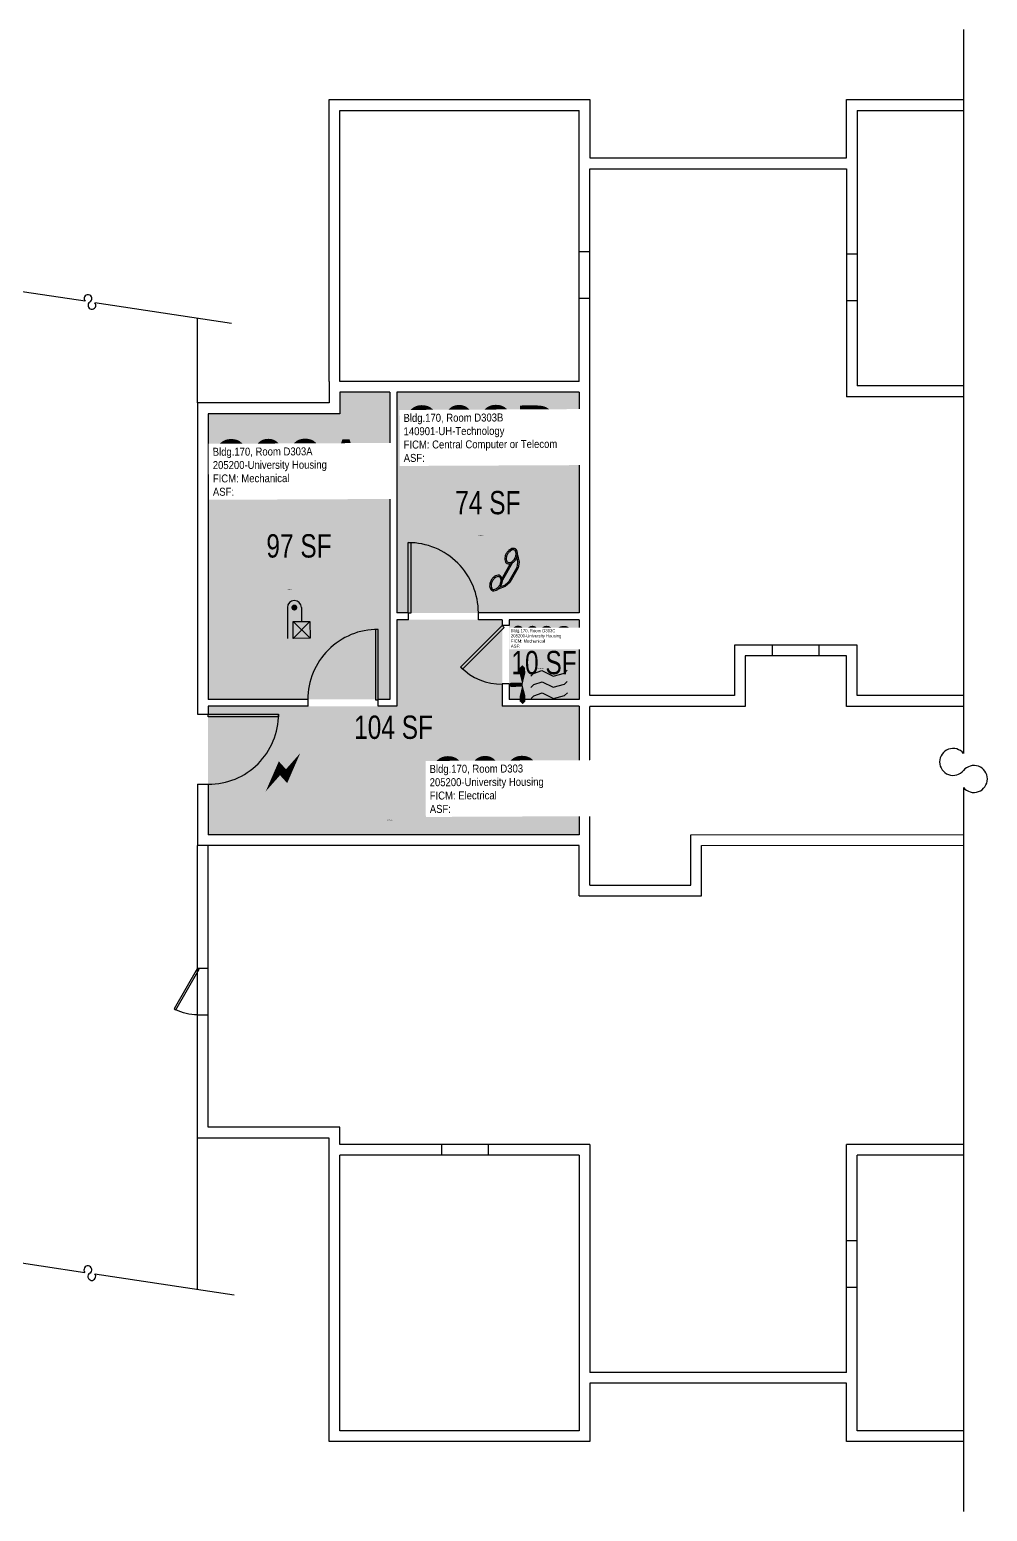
# Model space of a CAD drawing. Header units: inches. Extents: x -54 to 1120, y -88 to 674.
# Drawn here: x 628 to 1120, y -88 to 674 of the extents above; entities that cross this region are included whole.
import ezdxf
from ezdxf.enums import TextEntityAlignment as Align

# ---------------------------------------------------------------- set-up
doc = ezdxf.new("R2010")
doc.units = ezdxf.units.IN
doc.header["$LTSCALE"] = 10
doc.header["$MEASUREMENT"] = 0
doc.layers.get('0').update_dxf_attribs({"linetype": 'CONTINUOUS'})
for name, color, linetype in [('A-DOOR', 2, 'CONTINUOUS'), ('A-IDEN-ICON', 4, 'CONTINUOUS'), ('A-IDEN-RNUM', 7, 'CONTINUOUS'), ('A-IDEN-SNUM', 4, 'CONTINUOUS'), ('A-IDEN-VNUM', 4, 'CONTINUOUS'), ('A-SITE', 3, 'CONTINUOUS'), ('A-WALL', 5, 'CONTINUOUS'), ('AREA-TEXT', 3, 'CONTINUOUS'), ('Rooms-Category-Color', 7, 'CONTINUOUS'), ('Rooms-College-Color', 7, 'CONTINUOUS'), ('Rooms-Department-Color', 7, 'CONTINUOUS'), ('Rooms-Division-Color', 7, 'CONTINUOUS'), ('Rooms-Information', 7, 'CONTINUOUS')]:
    doc.layers.add(name, color=color, linetype=linetype)
doc.styles.add('CP_AREA', font='arial.ttf', dxfattribs={"height": 15})
doc.styles.add('CP_ROOMSNUMBER', font='arial.ttf', dxfattribs={"height": 1})
doc.styles.add('CP_ROOMVNUMBER', font='arial.ttf', dxfattribs={"width": 0.85, "height": 0.075})

# ---------------------------------------------------------------- blocks, each defined once
blk = doc.blocks.new('CPELEV')
at = {"color": 0, "linetype": 'ByBlock'}
for p, q in [((-0.035, 0.03), (-0.035, -0.08)), ((0.015, 0.03), (0.015, -0.02)), ((-0.015, -0.08), (-0.015, -0.02)), ((-0.015, -0.02), (0.045, -0.02)), ((-0.015, -0.08), (0.045, -0.02)), ((0.045, -0.08), (-0.015, -0.02)), ((0.045, -0.02), (0.045, -0.08)), ((0.045, -0.08), (-0.015, -0.08))]:
    blk.add_line(p, q, dxfattribs=at)
at = {"color": 0, "linetype": 'ByBlock', "const_width": 0.0106}
blk.add_lwpolyline([(-0.0153, 0.03, 1), (-0.0047, 0.03, 1)], format="xyb", close=True, dxfattribs=at)
at = {"color": 0, "linetype": 'ByBlock'}
blk.add_arc((-0.01, 0.03), 0.025, 0, 180, dxfattribs=at)
blk = doc.blocks.new('CPPHONE')
at = {"color": 0, "linetype": 'ByBlock'}
for p, q in [((0.0096, 0.0252), (-0.0196, -0.0252)), ((0.0169, 0.0279), (-0.0182, -0.0329))]:
    blk.add_line(p, q, dxfattribs=at)
for points in [[(0.0364, 0.0572), (0.0417, 0.0308), (0.0382, 0.0108), (0.0082, -0.0411), (-0.0083, -0.0558), (-0.0338, -0.0645)], [(0.0334, 0.047), (0.0366, 0.0307), (0.0334, 0.0126), (0.0043, -0.0379), (-0.0109, -0.0514), (-0.0265, -0.0567)]]:
    blk.add_lwpolyline(points, dxfattribs=at)
for points in [[(0.0288, 0.0786, 0.139889), (0.0216, 0.0804, 0.107118), (0.0122, 0.0781, 0.079812), (0.0039, 0.0722, 0.067459), (-0.0035, 0.0626, 0.067459), (-0.008, 0.0515, 0.079812), (-0.009, 0.0413, 0.107118), (-0.0064, 0.032, 0.139889), (-0.0012, 0.0267, 0.139889), (0.0061, 0.0248, 0.107118), (0.0155, 0.0272, 0.079812), (0.0238, 0.0331, 0.067459), (0.0312, 0.0426, 0.067459), (0.0357, 0.0538, 0.079812), (0.0367, 0.0639, 0.107118), (0.034, 0.0732, 0.139889)], [(0.0263, 0.0743, 0.139889), (0.0218, 0.0754, 0.107118), (0.0144, 0.0736, 0.079812), (0.0074, 0.0686, 0.067459), (0.0008, 0.0601, 0.067459), (-0.0032, 0.0502, 0.079812), (-0.004, 0.0417, 0.107118), (-0.0019, 0.0344, 0.139889), (0.0013, 0.031, 0.139889), (0.0059, 0.0298, 0.107118), (0.0133, 0.0317, 0.079812), (0.0203, 0.0367, 0.067459), (0.0268, 0.0451, 0.067459), (0.0309, 0.055, 0.079812), (0.0317, 0.0636, 0.107118), (0.0296, 0.0709, 0.139889)], [(-0.0262, -0.0167, 0.139889), (-0.0334, -0.0148, 0.107118), (-0.0428, -0.0172, 0.079812), (-0.0511, -0.0231, 0.067459), (-0.0585, -0.0326, 0.067459), (-0.063, -0.0438, 0.079812), (-0.064, -0.0539, 0.107118), (-0.0614, -0.0632, 0.139889), (-0.0562, -0.0686, 0.139889), (-0.0489, -0.0704, 0.107118), (-0.0395, -0.0681, 0.079812), (-0.0312, -0.0622, 0.067459), (-0.0238, -0.0526, 0.067459), (-0.0193, -0.0415, 0.079812), (-0.0183, -0.0313, 0.107118), (-0.021, -0.022, 0.139889)], [(-0.0287, -0.021, 0.139889), (-0.0332, -0.0198, 0.107118), (-0.0406, -0.0217, 0.079812), (-0.0476, -0.0267, 0.067459), (-0.0542, -0.0351, 0.067459), (-0.0582, -0.045, 0.079812), (-0.059, -0.0536, 0.107118), (-0.0569, -0.0609, 0.139889), (-0.0537, -0.0643, 0.139889), (-0.0491, -0.0654, 0.107118), (-0.0417, -0.0636, 0.079812), (-0.0347, -0.0586, 0.067459), (-0.0282, -0.0501, 0.067459), (-0.0241, -0.0402, 0.079812), (-0.0233, -0.0317, 0.107118), (-0.0254, -0.0244, 0.139889)]]:
    blk.add_lwpolyline(points, format="xyb", close=True, dxfattribs=at)
blk = doc.blocks.new('CPMECH')
at = {"color": 0, "linetype": 'ByBlock'}
for p, q in [((0.005, 0.025), (0.015, 0.035)), ((0.015, 0.035), (0.045, 0.045)), ((0.015, -0.005), (0.045, 0.005)), ((0.045, 0.045), (0.085, 0.025)), ((0.045, 0.005), (0.085, -0.015)), ((0.085, 0.025), (0.125, 0.035)), ((0.125, 0.035), (0.135, 0.045)), ((0.125, -0.005), (0.135, 0.005)), ((0.005, -0.015), (0.015, -0.005)), ((0.005, -0.055), (0.015, -0.045)), ((0.015, -0.045), (0.045, -0.035)), ((0.045, -0.035), (0.085, -0.055)), ((0.085, -0.015), (0.125, -0.005)), ((0.085, -0.055), (0.125, -0.045)), ((0.125, -0.045), (0.135, -0.035))]:
    blk.add_line(p, q, dxfattribs=at)
for points in [[(-0.025, -0.005, 0, 0.02, 0), (-0.025, 0.035, 0.02, 0.02, 0), (-0.025, 0.055, 0.02, 0, 0), (-0.025, 0.065, 0, 0, 0)], [(-0.025, -0.005, 0, 0.02, 0), (-0.025, -0.045, 0.02, 0.02, 0), (-0.025, -0.065, 0.02, 0, 0), (-0.025, -0.075, 0, 0, 0)]]:
    blk.add_lwpolyline(points, format="xyseb", dxfattribs=at)
at = {"color": 0, "linetype": 'ByBlock', "const_width": 0.015}
blk.add_lwpolyline([(-0.025, -0.005), (-0.065, -0.005)], dxfattribs=at)
at = {"color": 0, "linetype": 'ByBlock', "const_width": 0.0075}
blk.add_lwpolyline([(-0.0682, -0.0069, 1), (-0.0618, -0.0031, 1)], format="xyb", close=True, dxfattribs=at)
blk = doc.blocks.new('CPELECT')
blk.add_lwpolyline([(0.0623, 0.0629, 0, 0.03, 0), (0.0105, -0.0168, 0.03, 0.03, 0), (-0.0105, 0.0068, 0.03, 0, 0), (-0.0623, -0.0729, 0.03, 0, 0)], format="xyseb")

msp = doc.modelspace()

# ---------------------------------------------------------------- hatches: boundary and pattern name
at = {"layer": 'A-DOOR'}
for points in [[(822.6, 410.2), (823.98, 410.18), (823.98, 373.99), (822.6, 373.99)], [(849.63, 346.18), (850.62, 345.22), (871.97, 366.57), (871, 367.55)], [(807.19, 365.61), (805.81, 365.59), (805.81, 329.4), (807.19, 329.4)], [(755.96, 322.05), (755.94, 320.67), (719.75, 320.67), (719.75, 322.05)]]:
    msp.add_hatch(color=256, dxfattribs=at).paths.add_polyline_path(points)
at = {"layer": 'Rooms-Category-Color', "true_color": 0xadadad}
for points in [[(719.75, 329.55), (813.25, 329.55), (813.25, 487.52), (787.5, 487.52), (787.5, 476.52), (719.75, 476.52)], [(871, 370.55), (816.75, 370.55), (816.75, 326.05), (719.75, 326.05), (719.75, 260.02), (910.5, 260.02), (910.5, 326.02), (871, 326.02)], [(910.5, 329.55), (874.5, 329.55), (874.5, 370.55), (910.5, 370.55)]]:
    msp.add_hatch(color=253, dxfattribs=at).paths.add_polyline_path(points)
at = {"layer": 'Rooms-Category-Color', "true_color": 0xe3c5e1}
msp.add_hatch(color=254, dxfattribs=at).paths.add_polyline_path([(816.75, 487.52), (910.5, 487.52), (910.5, 374.05), (816.75, 374.05)])
at = {"layer": 'Rooms-College-Color', "true_color": 0xadadad}
for points in [[(719.75, 329.55), (813.25, 329.55), (813.25, 487.52), (787.5, 487.52), (787.5, 476.52), (719.75, 476.52)], [(816.75, 487.52), (910.5, 487.52), (910.5, 374.05), (816.75, 374.05)], [(871, 370.55), (816.75, 370.55), (816.75, 326.05), (719.75, 326.05), (719.75, 260.02), (910.5, 260.02), (910.5, 326.02), (871, 326.02)], [(910.5, 329.55), (874.5, 329.55), (874.5, 370.55), (910.5, 370.55)]]:
    msp.add_hatch(color=253, dxfattribs=at).paths.add_polyline_path(points)
at = {"layer": 'Rooms-Department-Color', "true_color": 0xacacac}
for points in [[(719.75, 329.55), (813.25, 329.55), (813.25, 487.52), (787.5, 487.52), (787.5, 476.52), (719.75, 476.52)], [(871, 370.55), (816.75, 370.55), (816.75, 326.05), (719.75, 326.05), (719.75, 260.02), (910.5, 260.02), (910.5, 326.02), (871, 326.02)], [(910.5, 329.55), (874.5, 329.55), (874.5, 370.55), (910.5, 370.55)]]:
    msp.add_hatch(color=253, dxfattribs=at).paths.add_polyline_path(points)
at = {"layer": 'Rooms-Department-Color', "true_color": 0x604aed}
msp.add_hatch(color=173, dxfattribs=at).paths.add_polyline_path([(816.75, 487.52), (910.5, 487.52), (910.5, 374.05), (816.75, 374.05)])
at = {"layer": 'Rooms-Division-Color', "true_color": 0xadadad}
for points in [[(719.75, 329.55), (813.25, 329.55), (813.25, 487.52), (787.5, 487.52), (787.5, 476.52), (719.75, 476.52)], [(871, 370.55), (816.75, 370.55), (816.75, 326.05), (719.75, 326.05), (719.75, 260.02), (910.5, 260.02), (910.5, 326.02), (871, 326.02)], [(910.5, 329.55), (874.5, 329.55), (874.5, 370.55), (910.5, 370.55)]]:
    msp.add_hatch(color=253, dxfattribs=at).paths.add_polyline_path(points)
at = {"layer": 'Rooms-Division-Color', "true_color": 0x604aed}
msp.add_hatch(color=173, dxfattribs=at).paths.add_polyline_path([(816.75, 487.52), (910.5, 487.52), (910.5, 374.05), (816.75, 374.05)])

# ---------------------------------------------------------------- linework, layer by layer
at = {"layer": 'A-DOOR'}
for p, q in [((822.6, 373.99), (822.6, 410.2)), ((822.6, 410.2), (823.98, 410.18)), ((823.98, 410.18), (823.98, 373.99)), ((823.98, 373.99), (822.6, 373.99)), ((871, 367.55), (849.63, 346.18)), ((850.62, 345.22), (871.97, 366.57)), ((871.97, 366.57), (871, 367.55)), ((807.19, 365.61), (805.81, 365.59)), ((805.81, 365.59), (805.81, 329.4)), ((807.19, 329.4), (807.19, 365.61)), ((849.63, 346.18), (850.62, 345.22)), ((805.81, 329.4), (807.19, 329.4)), ((719.75, 322.05), (755.96, 322.05)), ((719.75, 320.67), (719.75, 322.05)), ((755.94, 320.67), (719.75, 320.67)), ((755.96, 322.05), (755.94, 320.67))]:
    msp.add_line(p, q, dxfattribs=at)
at = {"layer": 'A-DOOR', "extrusion": (2.82534e-08, 0.000261203, -1)}
for p, q in [((714.25, 191.3), (702.25, 170.51)), ((703.11, 170.01), (715.11, 190.8)), ((715.11, 190.8), (714.25, 191.3)), ((702.25, 170.51), (703.11, 170.01))]:
    msp.add_line(p, q, dxfattribs=at)
at = {"layer": 'A-DOOR'}
for centre, radius, start, end in [((822.73, 374.2), 36, 359.8626, 90.20751), ((807.06, 329.61), 36, 89.79249, 180.1374), ((870.87, 367.42), 30, 225, 270.24388), ((719.96, 321.92), 36, 269.8626, 0.20751)]:
    msp.add_arc(centre, radius, start, end, dxfattribs=at)
at = {"layer": 'A-DOOR', "extrusion": (2.82534e-08, 0.000261203, -1)}
msp.add_arc((-714.3, 191.7, 0.05), 24.4, 270.12988, 297.29436, dxfattribs=at)
at = {"layer": 'A-SITE'}
for p, q in [((656.52, 534.32), (584.79, 545.13)), ((731.72, 522.98), (661.5, 533.57)), ((586.25, 45.51), (656.47, 34.92)), ((661.45, 34.17), (733.18, 23.36))]:
    msp.add_line(p, q, dxfattribs=at)
at = {"layer": 'A-SITE', "extrusion": (-0.000486842, -0.002907, 0.999996)}
msp.add_line((714.25, 482.07), (714.25, 525.43), dxfattribs=at)
at = {"layer": 'A-SITE', "extrusion": (0.000486842, 0.002907, 0.999996)}
msp.add_line((714.21, 104.04), (714.2, 26.22), dxfattribs=at)
at = {"layer": 'A-SITE'}
for centre, start, end in [((658, 535.68), 300.25501, 222.59695), ((660.02, 532.21), 120.25501, 42.59695), ((657.95, 36.28), 300.25501, 222.59695), ((659.97, 32.81), 120.25501, 42.59695)]:
    msp.add_arc(centre, 2.01, start, end, dxfattribs=at)
at = {"layer": 'A-WALL'}
for p, q in [((1108.19, 674.02), (1108.19, 301.79)), ((782, 493.02), (782, 638.02)), ((782, 638.02), (916, 638.02)), ((787.5, 632.52), (910.5, 632.52)), ((787.5, 493.02), (787.5, 632.52)), ((910.5, 493.02), (910.5, 632.52)), ((916, 638.02), (916, 608.02)), ((1048, 638.02), (1108.19, 638.02)), ((1048, 608.02), (1048, 638.02)), ((1053.5, 632.52), (1053.5, 490.77)), ((1053.5, 632.52), (1108.19, 632.52)), ((916, 608.02), (1048, 608.02)), ((916, 493.02), (916, 602.52)), ((916, 602.52), (1048, 602.52)), ((1048, 602.52), (1048, 485.27)), ((916, 559.77), (910.5, 559.77)), ((1048, 558.65), (1053.5, 558.65)), ((916, 535.77), (910.5, 535.77)), ((1048, 534.65), (1053.5, 534.65)), ((782, 493.02), (782, 482.02)), ((910.5, 493.02), (787.5, 493.02)), ((916, 331.52), (916, 493.02)), ((1108.19, 490.77), (1053.5, 490.77)), ((782, 482.02), (714.25, 482.02)), ((714.25, 482.02), (714.25, 322.05)), ((787.5, 487.52), (787.5, 476.52)), ((813.25, 487.52), (787.5, 487.52)), ((813.25, 487.52), (813.25, 329.55)), ((910.5, 487.52), (816.75, 487.52)), ((816.75, 487.52), (816.75, 374.05)), ((910.5, 487.52), (910.5, 374.05)), ((1108.19, 485.27), (1048, 485.27)), ((787.5, 476.52), (719.75, 476.52)), ((719.75, 476.52), (719.75, 329.55)), ((822.75, 374.05), (816.75, 374.05)), ((822.75, 370.55), (822.75, 374.05)), ((910.5, 374.05), (858.75, 374.05)), ((858.75, 370.55), (858.75, 374.05)), ((822.75, 370.55), (816.75, 370.55)), ((816.75, 370.55), (816.75, 326.05)), ((871, 370.55), (858.75, 370.55)), ((871, 370.55), (871, 367.55)), ((874.5, 367.55), (871, 367.55)), ((874.5, 370.55), (874.5, 367.55)), ((910.5, 370.55), (874.5, 370.55)), ((910.5, 370.55), (910.5, 329.55)), ((1053.5, 357.52), (990.5, 357.52)), ((990.5, 357.52), (990.5, 331.52)), ((996, 352.02), (996, 326.02)), ((1048, 352.02), (996, 352.02)), ((1010, 352.02), (1010, 357.52)), ((1034, 352.02), (1034, 357.52)), ((1048, 326.02), (1048, 352.02)), ((1053.5, 331.52), (1053.5, 357.52)), ((871, 337.55), (871, 326.05)), ((874.5, 337.55), (871, 337.55)), ((874.5, 337.55), (874.5, 329.55)), ((771.25, 329.55), (719.75, 329.55)), ((771.25, 326.05), (771.25, 329.55)), ((807.25, 326.05), (807.25, 329.55)), ((813.25, 329.55), (807.25, 329.55)), ((910.5, 329.55), (874.5, 329.55)), ((990.5, 331.52), (916, 331.52)), ((1108.19, 331.52), (1053.5, 331.52)), ((714.25, 322.05), (719.75, 322.05)), ((719.75, 326.05), (719.75, 322.05)), ((771.25, 326.05), (719.75, 326.05)), ((816.75, 326.05), (807.25, 326.05)), ((910.5, 326.05), (871, 326.05)), ((910.5, 326.05), (910.5, 260.02)), ((916, 254.52), (916, 326.02)), ((996, 326.02), (916, 326.02)), ((1108.19, 326.02), (1048, 326.02)), ((714.25, 286.05), (719.75, 286.05)), ((714.25, 286.05), (714.25, 254.52)), ((719.75, 286.05), (719.75, 260.02)), ((1108.19, 284.28), (1108.19, -87.98)), ((910.5, 260.02), (719.75, 260.02)), ((968, 260.02), (1108.19, 260.05)), ((968, 234.02), (968, 260.02)), ((714.25, 104.07), (714.25, 254.52)), ((910.5, 254.52), (714.25, 254.52)), ((719.75, 109.52), (719.75, 254.52)), ((910.5, 228.52), (910.5, 254.52)), ((916, 234.02), (916, 254.52)), ((973.5, 254.52), (1108.19, 254.55)), ((973.5, 228.52), (973.5, 254.52)), ((916, 234.02), (968, 234.02)), ((910.5, 228.52), (973.5, 228.52)), ((714.25, 191.3), (719.75, 191.3)), ((714.25, 167.3), (719.75, 167.3)), ((787.5, 109.52), (719.75, 109.52)), ((787.5, 100.77), (787.5, 109.52)), ((782, 104.02), (714.21, 104.02)), ((782, -51.98), (782, 104.02)), ((916, 100.77), (787.5, 100.77)), ((839.75, 100.77), (839.75, 95.27)), ((863.75, 100.77), (863.75, 95.27)), ((916, 100.77), (916, -16.48)), ((1108.19, 100.77), (1048, 100.77)), ((1048, -16.48), (1048, 100.77)), ((910.5, 95.27), (787.5, 95.27)), ((787.5, -46.48), (787.5, 95.27)), ((910.5, 95.27), (910.5, -46.48)), ((1108.19, 95.27), (1053.5, 95.27)), ((1053.5, -46.48), (1053.5, 95.27)), ((1048, 51.4), (1053.5, 51.4)), ((1048, 27.4), (1053.5, 27.4)), ((1048, -16.48), (916, -16.48)), ((916, -21.98), (916, -51.98)), ((1048, -21.98), (916, -21.98)), ((1048, -51.98), (1048, -21.98)), ((916, -51.98), (782, -51.98)), ((910.5, -46.48), (787.5, -46.48)), ((1108.19, -51.98), (1048, -51.98)), ((1108.19, -46.48), (1053.5, -46.48))]:
    msp.add_line(p, q, dxfattribs=at)
for centre, start, end in [((1102.84, 297.42), 39.27369, 320.72631), ((1113.54, 288.66), 219.27369, 140.72631)]:
    msp.add_arc(centre, 6.92, start, end, dxfattribs=at)

# ---------------------------------------------------------------- block references
at = {"layer": 'A-IDEN-ICON', "xscale": 143.999999997214, "yscale": 143.999999997214, "zscale": 143.999999997214, "rotation": 0.4938025654712425}
for name, p in [('CPPHONE', (873.7, 395.63)), ('CPELEV', (765.6, 372.52)), ('CPMECH', (885.02, 337.91)), ('CPELECT', (758.28, 292.85))]:
    msp.add_blockref(name, p, dxfattribs=at)

# ---------------------------------------------------------------- texts
at = {"layer": 'A-IDEN-RNUM', "style": 'CP_ROOMSNUMBER'}
for s, rotation, p in [('0303-B0', 0.27608, (858.64, 413.76)), ('0303-A0', 0.27608, (760.07, 385.81)), ('0303-C0', 359.7938, (889.16, 345.19)), ('0303-00', 0.2938, (811.81, 267.43))]:
    msp.add_text(s, height=0.36, rotation=rotation, dxfattribs=at).set_placement(p)
at = {"layer": 'A-IDEN-SNUM', "style": 'CP_ROOMSNUMBER'}
for s, rotation, p in [('1700D303B0', 0.27608, (858.64, 413.76)), ('1700D303A0', 0.27608, (760.07, 385.81)), ('1700D303C0', 359.7938, (889.16, 345.19)), ('1700D30300', 0.2938, (811.81, 267.43))]:
    msp.add_text(s, height=0.36, rotation=rotation, dxfattribs=at).set_placement(p)
at = {"layer": 'A-IDEN-VNUM', "style": 'CP_ROOMVNUMBER', "width": 0.85}
for s, height, rotation, p in [('303B', 28.8, 0.27218, (820.36, 451.64)), ('303A', 28.8, 0.27218, (722.26, 434.23)), ('303C', 11.143, 359.81637, (875.46, 356.18)), ('303', 28.8, 0.27218, (833.78, 271.14))]:
    msp.add_text(s, height=height, rotation=rotation, dxfattribs=at).set_placement(p)
at = {"layer": 'AREA-TEXT', "style": 'CP_AREA', "width": 0.75}
for s, p in [('74 SF', (863.62, 430.78)), ('97 SF', (766.5, 408.53)), ('10 SF', (892.5, 348.52)), ('104 SF', (815.12, 315.28))]:
    msp.add_text(s, height=12, dxfattribs=at).set_placement(p, align=Align.MIDDLE_CENTER)

# ---------------------------------------------------------------- next in the draw order: texts
at = {"layer": 'Rooms-Information', "attachment_point": 7, "style": 'CP_ROOMVNUMBER', "bg_fill": 3, "box_fill_scale": 1.5, "bg_fill_color": 256, "bg_fill_true_color": 13158600, "bg_fill_transparency": 0}
for s, insert, char_height, width, rotation in [('Bldg.170, Room D303B^M^J140901-UH-Technology^M^JFICM: Central Computer or Telecom^M^JASF: ', (820.36, 451.64), 4.1143, 92.16, 0.27218), ('Bldg.170, Room D303C^M^J205200-University Housing^M^JFICM: Mechanical^M^JASF: ', (875.46, 356.18), 1.5919, 35.6584, 359.81637), ('Bldg.170, Room D303^M^J205200-University Housing^M^JFICM: Electrical^M^JASF: ', (833.78, 271.14), 4.1143, 92.16, 0.27218)]:
    msp.add_mtext(s, dxfattribs=dict(at, insert=insert, char_height=char_height, width=width, rotation=rotation))

# ---------------------------------------------------------------- next in the draw order: texts
at = {"layer": 'Rooms-Information', "insert": (722.26, 434.23), "char_height": 4.1143, "width": 92.16, "attachment_point": 7, "rotation": 0.27218, "style": 'CP_ROOMVNUMBER', "bg_fill": 3, "box_fill_scale": 1.5, "bg_fill_color": 256, "bg_fill_true_color": 13158600, "bg_fill_transparency": 0}
msp.add_mtext('Bldg.170, Room D303A^M^J205200-University Housing^M^JFICM: Mechanical^M^JASF: ', dxfattribs=at)

doc.saveas('drawing.dxf')
